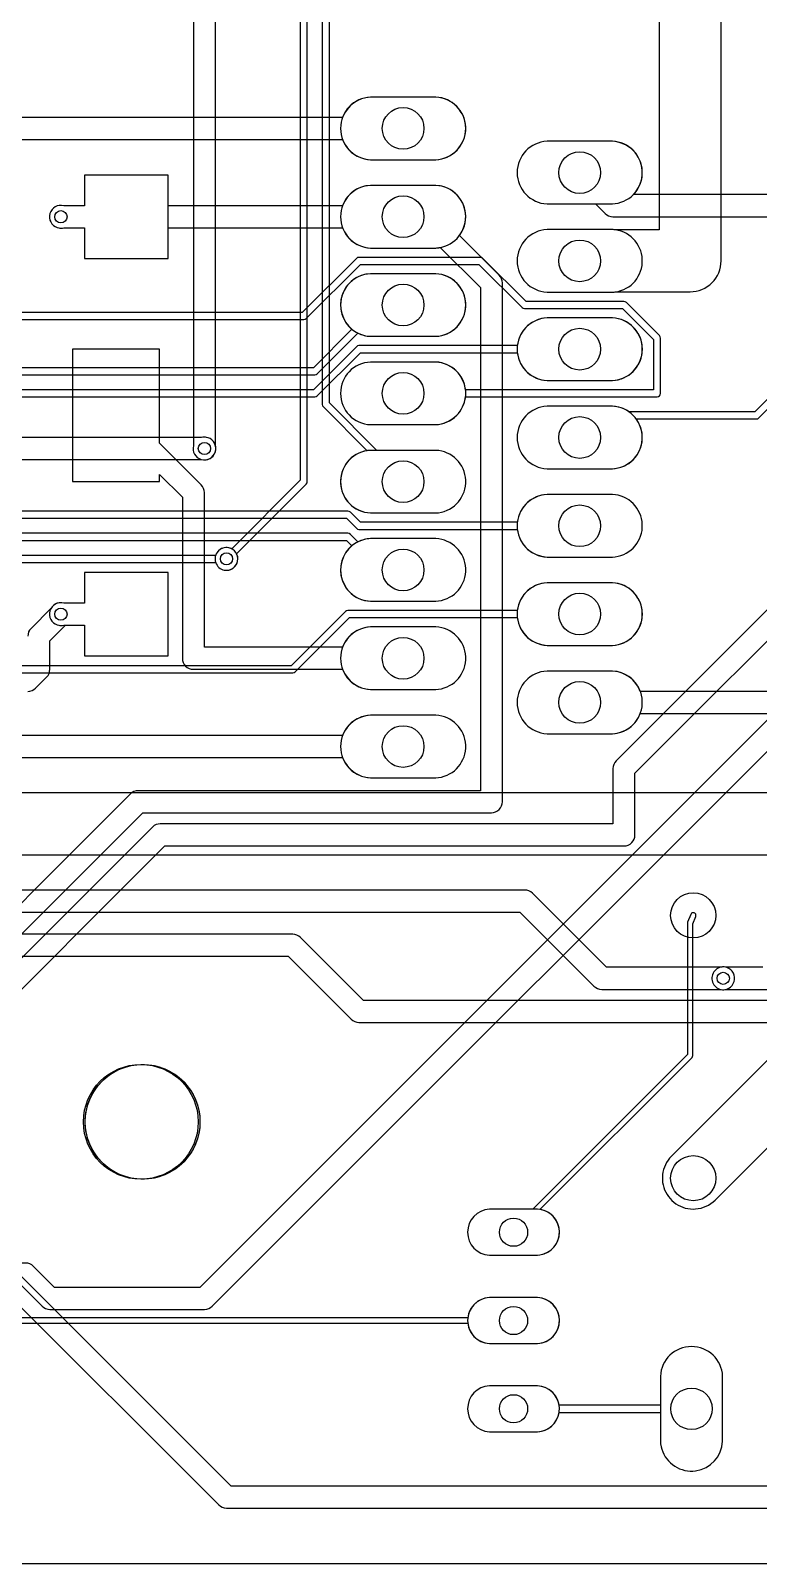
# Model space of a CAD drawing. Header units: millimetres. Extents: x 0 to 174, y 0 to 90.
# Drawn here: x 129.62 to 150.55, y 0 to 44.09 of the extents above; entities that cross this region are included whole.
import ezdxf

# ---------------------------------------------------------------- set-up
doc = ezdxf.new("R2010")
doc.units = ezdxf.units.MM

msp = doc.modelspace()

# ---------------------------------------------------------------- linework, layer by layer
at = {"layer": '16_copper'}
for points in [[(163.728, 46.397), (150.453, 33.122), (146.832, 33.122, 0.143081), (146.354, 33.285), (144.476, 33.285, 0.957293), (144.476, 31.485), (146.354, 31.485, 0.599882), (147.04, 32.918), (150.495, 32.918, 0.198912), (150.567, 32.948), (163.902, 46.283, 0.198912)], [(123.639, 40.958), (138.593, 40.958, 0.300225), (139.396, 40.375), (141.274, 40.375, 0.957293), (141.274, 42.175), (139.396, 42.175, 0.300225), (138.593, 41.593), (123.508, 41.593, 0.198912)], [(118.745, 35.776), (137.478, 35.776, 0.198912), (137.549, 35.806), (139.107, 37.363), (142.515, 37.363), (143.756, 36.123, 0.198912), (143.828, 36.093), (146.643, 36.093), (147.536, 35.2), (147.536, 33.757), (142.13, 33.757, 0.36902), (141.274, 34.555), (139.396, 34.555, 0.957293), (139.396, 32.755), (141.274, 32.755), (141.353, 32.762, 0.344427), (142.13, 33.553), (147.638, 33.553, 0.414214), (147.739, 33.655), (147.739, 35.242, 0.198912), (147.709, 35.314), (146.757, 36.267, 0.198912), (146.685, 36.297), (143.87, 36.297), (142.629, 37.537, 0.198912), (142.558, 37.567), (139.065, 37.567, 0.198912), (138.993, 37.537), (137.435, 35.979), (118.787, 35.979)], [(75.242, 33.553), (137.795, 33.553, 0.198912), (137.867, 33.583), (139.107, 34.823), (143.62, 34.823, 0.36902), (144.476, 34.025), (146.354, 34.025, 0.957293), (146.354, 35.825), (144.476, 35.825, 0.36902), (143.62, 35.027), (139.065, 35.027, 0.198912), (138.993, 34.997), (137.753, 33.757), (75.242, 33.757)], [(62.865, 32.283), (116.798, 32.283), (118.991, 30.091, 0.198912), (119.062, 30.061), (138.705, 30.061), (138.993, 29.773, 0.198912), (139.065, 29.743), (143.62, 29.743, 0.36902), (144.476, 28.945), (146.354, 28.945), (146.433, 28.952, 0.916332), (146.354, 30.745), (144.476, 30.745, 0.36902), (143.62, 29.947), (139.107, 29.947), (138.819, 30.234, 0.198912), (138.748, 30.264), (119.105, 30.264), (116.912, 32.457, 0.198912), (116.84, 32.487), (62.907, 32.487)], [(119.194, 31.75), (134.54, 31.75, 0.960644), (134.725, 32.378), (134.684, 32.389, 0.111286), (134.54, 32.385), (119.062, 32.385, 0.198912)], [(158.433, 22.162), (124.193, 22.162), (123.184, 23.171, 0.198912), (122.555, 23.431), (107.683, 23.431), (105.404, 25.711, 1)], [(158.301, 25.082), (147.157, 25.082, 0.300225), (146.354, 25.665), (144.476, 25.665, 0.957293), (144.476, 23.865), (146.354, 23.865, 0.300225), (147.157, 24.448), (158.433, 24.448, 0.198912)], [(104.146, 24.454), (106.686, 21.914, 0.198912), (107.315, 21.654), (122.187, 21.654), (123.196, 20.644, 0.198912), (123.825, 20.384), (158.064, 20.384)], [(161.158, 16.192), (139.197, 16.192), (137.385, 18.005, 0.198912), (137.16, 18.098), (121.92, 18.098, 0.198912), (121.695, 18.005), (121.34, 17.649, 0.198912), (121.247, 17.424), (121.247, 16.305), (120.802, 15.86), (120.802, 15.229), (121.249, 14.783), (121.88, 14.783), (122.326, 15.229), (122.326, 15.86), (121.882, 16.305), (121.882, 17.293), (122.052, 17.463), (137.028, 17.463), (138.84, 15.65, 0.198912), (139.065, 15.558), (161.29, 15.558, 0.198912)], [(157.666, 2.223), (135.387, 2.223), (129.13, 8.48, 0.198912), (128.905, 8.572), (115.067, 8.572), (114.046, 9.593), (114.046, 10.171), (113.6, 10.617), (112.968, 10.617), (112.522, 10.171), (112.522, 9.54), (112.968, 9.093), (113.6, 9.093), (113.624, 9.117), (114.71, 8.03, 0.198912), (114.935, 7.938), (128.773, 7.938), (135.03, 1.68, 0.198912), (135.255, 1.588), (157.798, 1.588)]]:
    msp.add_lwpolyline(points, format="xyb", dxfattribs=at)
for points in [[(155.322, 38.731, 1), (155.193, 39.374), (155.177, 39.37), (146.953, 39.37, 0.651733), (146.354, 40.905), (144.476, 40.905, 0.957293), (144.476, 39.105), (145.866, 39.105), (146.143, 38.828, 0.198912), (146.368, 38.735), (155.177, 38.735), (155.193, 38.731), (155.236, 38.725), (155.279, 38.725)], [(133.575, 38.418), (138.593, 38.418, 0.300225), (139.396, 37.835), (141.274, 37.835, 0.957293), (141.274, 39.635), (139.396, 39.635, 0.300225), (138.593, 39.053), (133.575, 39.053), (133.575, 39.935), (131.175, 39.935), (131.175, 39.053), (130.573, 39.053, 0.960644), (130.387, 38.424), (130.428, 38.413, 0.111286), (130.573, 38.418), (131.175, 38.418), (131.175, 37.535), (133.575, 37.535)], [(146.433, 36.572, 0.916332), (146.354, 38.365), (144.476, 38.365, 0.957293), (144.476, 36.565), (146.354, 36.565)], [(73.349, 32.919, 0.182645), (73.414, 32.948), (74.655, 34.188), (137.795, 34.188, 0.198912), (137.867, 34.218), (139.036, 35.388, 0.104116), (139.396, 35.295), (141.274, 35.295, 0.957293), (141.274, 37.095), (139.396, 37.095, 0.687085), (138.862, 35.501), (137.753, 34.392), (74.612, 34.392, 0.198912), (74.541, 34.362), (73.3, 33.122), (63.225, 33.122), (61.252, 35.094, 0.942335), (60.687, 35.425), (60.666, 35.388, 0.721209), (61.109, 34.95), (63.111, 32.948, 0.198912), (63.183, 32.918), (73.343, 32.918)], [(141.353, 27.682, 0.916332), (141.274, 29.475), (139.396, 29.475, 0.104116), (139.036, 29.382), (138.819, 29.599, 0.198912), (138.748, 29.629), (119.105, 29.629), (117.864, 30.869, 0.198912), (117.793, 30.899), (95.927, 30.899), (95.225, 31.601, 0.942335), (94.66, 31.932), (94.638, 31.895, 0.721209), (95.081, 31.458), (95.813, 30.726, 0.198912), (95.885, 30.696), (117.75, 30.696), (118.991, 29.456, 0.198912), (119.062, 29.426), (138.705, 29.426), (138.862, 29.269, 0.687085), (139.396, 27.675), (141.274, 27.675)], [(141.353, 30.222, 0.916332), (141.274, 32.015), (139.396, 32.015, 0.957293), (139.396, 30.215), (141.274, 30.215)], [(135.319, 28.571, 1), (135.191, 29.214), (135.15, 29.203, 0.236379), (134.943, 28.994), (65.765, 28.994), (65.029, 29.729, 0.894038), (64.934, 31.242), (63.336, 31.242, 0.95208), (63.336, 29.718), (64.753, 29.718), (65.651, 28.821, 0.198912), (65.722, 28.791), (134.943, 28.791), (134.944, 28.787), (134.961, 28.747), (134.982, 28.71), (135.008, 28.676), (135.039, 28.646), (135.073, 28.62), (135.11, 28.598), (135.15, 28.582), (135.191, 28.571), (135.234, 28.565), (135.276, 28.565)], [(137.166, 25.617, 0.182645), (137.232, 25.646), (138.79, 27.203), (143.62, 27.203, 0.36902), (144.476, 26.405), (146.354, 26.405, 0.957293), (146.354, 28.205), (144.476, 28.205, 0.36902), (143.62, 27.407), (138.748, 27.407, 0.198912), (138.676, 27.377), (137.118, 25.819), (124.185, 25.819), (121.674, 28.329, 0.198912), (121.603, 28.359), (68.257, 28.359, 0.942334), (67.623, 28.193), (67.634, 28.152, 0.721207), (68.257, 28.156), (121.56, 28.156), (124.071, 25.646, 0.198912), (124.143, 25.616), (137.16, 25.616)], [(133.575, 28.505), (131.175, 28.505), (131.175, 27.623), (130.573, 27.623, 0.960644), (130.387, 26.994), (130.428, 26.983, 0.111286), (130.573, 26.988), (131.175, 26.988), (131.175, 26.105), (133.575, 26.105)], [(141.353, 25.142, 0.916332), (141.274, 26.935), (139.396, 26.935, 0.957293), (139.396, 25.135), (141.274, 25.135)], [(141.353, 22.602, 0.916332), (141.274, 24.395), (139.396, 24.395, 0.300225), (138.593, 23.812), (123.957, 23.812), (122.836, 24.933, 0.960647), (122.261, 24.62), (122.282, 24.583, 0.111287), (122.387, 24.484), (123.6, 23.27, 0.198912), (123.825, 23.178), (138.593, 23.178, 0.300225), (139.396, 22.595), (141.274, 22.595)], [(116.789, 15.229), (116.789, 15.693), (119.829, 18.733), (143.696, 18.733), (145.825, 16.603, 0.198912), (146.05, 16.51), (149.462, 16.51, 0.960644), (149.648, 17.138), (149.607, 17.149, 0.111286), (149.462, 17.145), (146.182, 17.145), (144.052, 19.275, 0.198912), (143.828, 19.367), (119.698, 19.367, 0.198912), (119.473, 19.275), (116.424, 16.226), (116.343, 16.307), (115.712, 16.307), (115.265, 15.86), (115.265, 15.229), (115.712, 14.783), (116.343, 14.783)], [(144.267, 8.871, 0.906346), (144.203, 10.185), (142.817, 10.185, 0.952079), (142.817, 8.865), (144.203, 8.865)], [(144.267, 6.331, 0.906346), (144.203, 7.645), (142.817, 7.645, 0.952079), (142.817, 6.325), (144.203, 6.325)], [(148.747, 2.661, 0.363971), (149.525, 3.511), (149.525, 5.379, 0.957293), (147.735, 5.379), (147.735, 3.511), (147.741, 3.433), (147.755, 3.356), (147.775, 3.28), (147.802, 3.207), (147.835, 3.136), (147.874, 3.068), (147.919, 3.004), (147.969, 2.944), (148.025, 2.889), (148.084, 2.839), (148.148, 2.794), (148.216, 2.755), (148.287, 2.722), (148.361, 2.695), (148.436, 2.675), (148.513, 2.661), (148.591, 2.654), (148.669, 2.654)], [(144.267, 3.791, 0.906346), (144.203, 5.105), (142.817, 5.105, 0.952079), (142.817, 3.785), (144.203, 3.785)]]:
    msp.add_lwpolyline(points, format="xyb", close=True, dxfattribs=at)
at = {"layer": '1_copper'}
for points in [[(133.575, 61.525), (131.175, 61.525), (131.175, 59.125), (133.575, 59.125), (133.575, 60.008), (134.303, 60.008), (134.303, 32.148, 0.960644), (134.931, 31.962), (134.942, 32.003, 0.111286), (134.938, 32.148), (134.938, 60.008), (138.593, 60.008, 0.300225), (139.396, 59.425), (141.274, 59.425, 0.957293), (141.274, 61.225), (139.396, 61.225, 0.300225), (138.593, 60.643), (133.575, 60.643)], [(141.353, 30.222, 0.916332), (141.274, 32.015), (139.579, 32.015), (138.214, 33.38), (138.214, 50.44), (139.579, 51.805), (141.274, 51.805, 0.957293), (141.274, 53.605), (139.396, 53.605, 0.907888), (139.301, 51.815), (138.041, 50.554, 0.198912), (138.011, 50.483), (138.011, 33.337, 0.198912), (138.041, 33.266), (139.301, 32.005, 0.907888), (139.396, 30.215), (141.274, 30.215)], [(141.353, 40.382, 0.916332), (141.274, 42.175), (139.396, 42.175, 0.957293), (139.396, 40.375), (141.274, 40.375)], [(146.433, 39.112, 0.916332), (146.354, 40.905), (144.476, 40.905, 0.957293), (144.476, 39.105), (146.354, 39.105)], [(133.575, 39.935), (131.175, 39.935), (131.175, 39.053), (130.573, 39.053, 0.960644), (130.387, 38.424), (130.428, 38.413, 0.111286), (130.573, 38.418), (131.175, 38.418), (131.175, 37.535), (133.575, 37.535)], [(141.353, 35.302, 0.916332), (141.274, 37.095), (139.396, 37.095, 0.957293), (139.396, 35.295), (141.274, 35.295)], [(146.433, 34.032, 0.916332), (146.354, 35.825), (144.476, 35.825, 0.957293), (144.476, 34.025), (146.354, 34.025)], [(141.353, 25.142, 0.916332), (141.274, 26.935), (139.396, 26.935, 0.300225), (138.593, 26.353), (134.62, 26.353), (134.62, 30.798, 0.198912), (134.527, 31.022), (133.33, 32.219), (133.33, 34.925), (130.83, 34.925), (130.83, 31.115), (133.33, 31.115), (133.33, 31.321), (133.985, 30.666), (133.985, 26.035, 0.414214), (134.303, 25.718), (138.593, 25.718, 0.300225), (139.396, 25.135), (141.274, 25.135)], [(141.353, 32.762, 0.916332), (141.274, 34.555), (139.396, 34.555, 0.957293), (139.396, 32.755), (141.274, 32.755)], [(146.433, 31.492, 0.916332), (146.354, 33.285), (144.476, 33.285, 0.957293), (144.476, 31.485), (146.354, 31.485)], [(146.433, 28.952, 0.916332), (146.354, 30.745), (144.476, 30.745, 0.957293), (144.476, 28.945), (146.354, 28.945)], [(141.353, 27.682, 0.916332), (141.274, 29.475), (139.396, 29.475, 0.957293), (139.396, 27.675), (141.274, 27.675)], [(146.433, 26.412, 0.916332), (146.354, 28.205), (144.476, 28.205, 0.957293), (144.476, 26.405), (146.354, 26.405)], [(146.433, 23.872, 0.916332), (146.354, 25.665), (144.476, 25.665, 0.957293), (144.476, 23.865), (146.354, 23.865)], [(141.353, 22.602, 0.916332), (141.274, 24.395), (139.396, 24.395, 0.957293), (139.396, 22.595), (141.274, 22.595)], [(144.267, 8.871, 0.860152), (144.271, 10.178), (148.644, 14.551, 0.198912), (148.666, 14.605), (148.666, 18.4), (148.751, 18.611, 1), (148.609, 18.667), (148.519, 18.443, 0.095805), (148.514, 18.415), (148.514, 14.637), (144.063, 10.185), (142.817, 10.185, 0.952079), (142.817, 8.865), (144.203, 8.865)], [(148.747, 2.661, 0.363971), (149.525, 3.511), (149.525, 5.379, 0.957293), (147.735, 5.379), (147.735, 4.547), (144.824, 4.547, 0.355816), (144.203, 5.105), (142.817, 5.105, 0.952079), (142.817, 3.785), (144.203, 3.785, 0.355816), (144.824, 4.343), (147.735, 4.343), (147.735, 3.511), (147.741, 3.433), (147.755, 3.356), (147.775, 3.28), (147.802, 3.207), (147.835, 3.136), (147.874, 3.068), (147.919, 3.004), (147.969, 2.944), (148.025, 2.889), (148.084, 2.839), (148.148, 2.794), (148.216, 2.755), (148.287, 2.722), (148.361, 2.695), (148.436, 2.675), (148.513, 2.661), (148.591, 2.654), (148.669, 2.654)]]:
    msp.add_lwpolyline(points, format="xyb", close=True, dxfattribs=at)
for points in [[(137.376, 57.468), (137.376, 31.157), (135.404, 29.185), (135.4, 29.187), (135.36, 29.203), (135.319, 29.214), (135.276, 29.22), (135.234, 29.22), (135.191, 29.214), (135.15, 29.203), (135.11, 29.187), (135.073, 29.165), (135.039, 29.139), (135.008, 29.109), (134.982, 29.075), (134.961, 29.038), (134.944, 28.998), (134.933, 28.957), (134.928, 28.914), (134.928, 28.871), (134.933, 28.828), (134.944, 28.787), (134.961, 28.747), (134.982, 28.71), (135.008, 28.676), (135.039, 28.646), (135.073, 28.62), (135.11, 28.598), (135.15, 28.582), (135.191, 28.571), (135.234, 28.565), (135.276, 28.565), (135.319, 28.571, 0.496937), (135.547, 29.041), (137.549, 31.043, 0.198912), (137.579, 31.115), (137.579, 57.425)], [(147.701, 56.782), (147.701, 38.354), (146.456, 38.354, 0.028457), (146.354, 38.365), (144.476, 38.365, 0.957293), (144.476, 36.565), (146.354, 36.565, 0.028457), (146.456, 36.576), (148.59, 36.576, 0.414214), (149.479, 37.465), (149.479, 57.15, 0.14531)], [(126.964, 15.707), (132.847, 21.59), (142.875, 21.59, 0.414214), (143.192, 21.908), (143.192, 36.83, 0.198912), (143.1, 37.055), (141.957, 38.197, 0.601996), (141.274, 39.635), (139.396, 39.635, 0.957293), (139.396, 37.835), (141.274, 37.835, 0.036585), (141.405, 37.851), (142.558, 36.698), (142.558, 22.225), (132.715, 22.225, 0.198912), (132.49, 22.132), (126.515, 16.156)], [(152.083, 28.707), (146.46, 23.085, 0.198912), (146.368, 22.86), (146.368, 21.273), (133.35, 21.273, 0.198912), (133.125, 21.18), (127.283, 15.338, 0.198912)], [(127.826, 14.981), (133.482, 20.637), (146.685, 20.637, 0.414214), (147.002, 20.955), (147.002, 22.728), (152.625, 28.35, 0.198912)], [(129.54, 25.082, 0.198912), (129.765, 25.175), (130.082, 25.493, 0.198912), (130.175, 25.718), (130.175, 26.538), (130.624, 26.988), (131.175, 26.988), (131.175, 26.105), (133.575, 26.105), (133.575, 28.505), (131.175, 28.505), (131.175, 27.623), (130.573, 27.623, 0.331207), (130.211, 27.473), (129.633, 26.895, 0.198912), (129.54, 26.67)], [(153.035, 26.484), (134.488, 7.938), (130.307, 7.938), (129.701, 8.543, 0.198912), (129.477, 8.636), (120.464, 8.636), (119.558, 9.542), (119.558, 10.171), (119.111, 10.617), (118.48, 10.617), (118.034, 10.171), (118.034, 9.54), (118.48, 9.093), (119.109, 9.093), (120.108, 8.094, 0.198912), (120.333, 8.001), (129.345, 8.001), (129.95, 7.395, 0.198912), (130.175, 7.303), (134.62, 7.303), (134.625, 7.303, 0.19509), (134.845, 7.395), (153.577, 26.128, 0.198912)], [(156.591, 20.247), (148.051, 11.708), (148.001, 11.653), (147.955, 11.594), (147.915, 11.531), (147.879, 11.466), (147.85, 11.397), (147.826, 11.327), (147.808, 11.254), (147.797, 11.181), (147.791, 11.106), (147.792, 11.032), (147.799, 10.958), (147.813, 10.884), (147.832, 10.812), (147.857, 10.742), (147.888, 10.674), (147.925, 10.61), (147.967, 10.548), (148.014, 10.49), (148.066, 10.436), (148.122, 10.387), (148.182, 10.343), (148.245, 10.304), (148.311, 10.27), (148.38, 10.242), (148.452, 10.22), (148.524, 10.204), (148.598, 10.194), (148.673, 10.19), (148.747, 10.193, 0.179347), (149.309, 10.45), (158.109, 19.25, 0.198912)], [(150.681, 17.145), (149.623, 17.145), (149.607, 17.149), (149.564, 17.155), (149.521, 17.155), (149.478, 17.149), (149.437, 17.138), (149.397, 17.122), (149.36, 17.1), (149.326, 17.074), (149.296, 17.044), (149.27, 17.01), (149.248, 16.973), (149.232, 16.933), (149.221, 16.892), (149.215, 16.849), (149.215, 16.806), (149.221, 16.763), (149.232, 16.722), (149.248, 16.682), (149.27, 16.645), (149.296, 16.611), (149.326, 16.581), (149.36, 16.555), (149.397, 16.533), (149.437, 16.517), (149.478, 16.506), (149.521, 16.5), (149.564, 16.5), (149.607, 16.506), (149.623, 16.51), (150.812, 16.51, 0.198912)], [(100.362, 6.909), (142.194, 6.909, 0.366753), (142.817, 6.325), (144.203, 6.325, 0.952079), (144.203, 7.645), (142.817, 7.645, 0.366753), (142.194, 7.061), (100.33, 7.061, 0.198912)]]:
    msp.add_lwpolyline(points, format="xyb", dxfattribs=at)
at = {"layer": 'drills_NPTH'}
msp.add_circle((132.842, 12.7), 1.65, dxfattribs=at)
at = {"layer": 'drills_PTH'}
for centre, radius in [((140.335, 41.275), 0.6), ((145.415, 40.005), 0.6), ((140.335, 38.735), 0.6), ((145.415, 37.465), 0.6), ((140.335, 36.195), 0.6), ((145.415, 34.925), 0.6), ((140.335, 33.655), 0.6), ((145.415, 32.385), 0.6), ((140.335, 31.115), 0.6), ((145.415, 29.845), 0.6), ((140.335, 28.575), 0.6), ((145.415, 27.305), 0.6), ((140.335, 26.035), 0.6), ((145.415, 24.765), 0.6), ((140.335, 23.495), 0.6), ((148.68, 18.639), 0.65), ((132.791, 12.7), 1.651), ((148.68, 11.079), 0.65), ((143.51, 9.525), 0.406), ((143.51, 6.985), 0.406), ((143.51, 4.445), 0.406), ((148.63, 4.445), 0.597)]:
    msp.add_circle(centre, radius, dxfattribs=at)
at = {"layer": 'drills_via_1_16'}
for centre in [(130.493, 38.735), (134.62, 32.068), (135.255, 28.893), (130.493, 27.305), (149.543, 16.828)]:
    msp.add_circle(centre, 0.175, dxfattribs=at)
at = {"layer": 'holes'}
msp.add_lwpolyline([(134.492, 12.646), (134.485, 12.538), (134.471, 12.431), (134.45, 12.325), (134.422, 12.221), (134.387, 12.118), (134.346, 12.019), (134.298, 11.922), (134.244, 11.828), (134.184, 11.738), (134.118, 11.653), (134.047, 11.571), (133.971, 11.495), (133.889, 11.424), (133.804, 11.358), (133.714, 11.298), (133.62, 11.244), (133.523, 11.196), (133.424, 11.155), (133.321, 11.12), (133.217, 11.092), (133.111, 11.071), (133.004, 11.057), (132.896, 11.05), (132.788, 11.05), (132.68, 11.057), (132.573, 11.071), (132.467, 11.092), (132.363, 11.12), (132.26, 11.155), (132.161, 11.196), (132.064, 11.244), (131.97, 11.298), (131.88, 11.358), (131.795, 11.424), (131.713, 11.495), (131.637, 11.571), (131.566, 11.653), (131.5, 11.738), (131.44, 11.828), (131.386, 11.922), (131.338, 12.019), (131.297, 12.118), (131.262, 12.221), (131.234, 12.325), (131.213, 12.431), (131.199, 12.538), (131.192, 12.646), (131.192, 12.754), (131.199, 12.862), (131.213, 12.969), (131.234, 13.075), (131.262, 13.179), (131.297, 13.282), (131.338, 13.381), (131.386, 13.478), (131.44, 13.572), (131.5, 13.662), (131.566, 13.747), (131.637, 13.829), (131.713, 13.905), (131.795, 13.976), (131.88, 14.042), (131.97, 14.102), (132.064, 14.156), (132.161, 14.204), (132.26, 14.245), (132.363, 14.28), (132.467, 14.308), (132.573, 14.329), (132.68, 14.343), (132.788, 14.35), (132.896, 14.35), (133.004, 14.343), (133.111, 14.329), (133.217, 14.308), (133.321, 14.28), (133.424, 14.245), (133.523, 14.204), (133.62, 14.156), (133.714, 14.102), (133.804, 14.042), (133.889, 13.976), (133.971, 13.905), (134.047, 13.829), (134.118, 13.747), (134.184, 13.662), (134.244, 13.572), (134.298, 13.478), (134.346, 13.381), (134.387, 13.282), (134.422, 13.179), (134.45, 13.075), (134.471, 12.969), (134.485, 12.862), (134.492, 12.754), (134.492, 12.646)], close=True, dxfattribs=at)
at = {"layer": 'outline'}
msp.add_lwpolyline([(5.08, 0), (168.89, 0), (169.333, 0.019), (169.772, 0.077), (170.205, 0.173), (170.627, 0.306), (171.037, 0.476), (171.43, 0.681), (171.804, 0.919), (172.155, 1.188), (172.482, 1.488), (172.782, 1.815), (173.051, 2.166), (173.289, 2.54), (173.494, 2.933), (173.664, 3.343), (173.797, 3.765), (173.893, 4.198), (173.951, 4.637), (173.97, 5.08), (173.97, 84.76)], dxfattribs=at)

doc.saveas('drawing.dxf')
